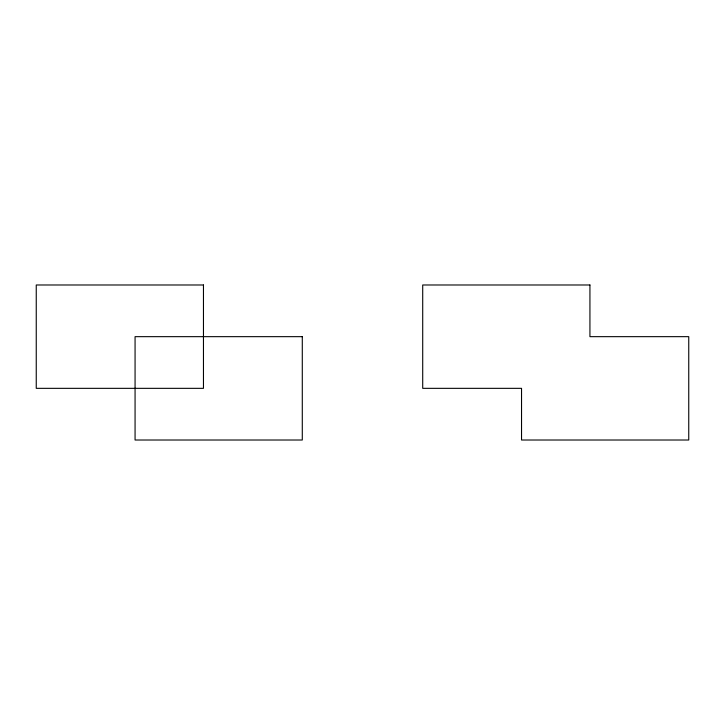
<?xml version="1.0" encoding="UTF-8"?>
<svg xmlns="http://www.w3.org/2000/svg" width="725" height="725" viewBox="0 0 725 725"><rect width="100%" height="100%" fill="white"/><g stroke="black" fill="none" stroke-linecap="round" stroke-linejoin="round"><path stroke-width="1.09" d="M203.462 284.988L36.25 284.988L36.25 388.337L203.462 388.337L203.462 284.988M589.933 284.988L422.711 284.988L422.711 388.337L521.538 388.337L521.538 440.012L688.75 440.012L688.75 336.663L589.933 336.663L589.933 284.988M302.289 336.663L135.067 336.663L135.067 440.012L302.289 440.012L302.289 336.663"/></g></svg>
